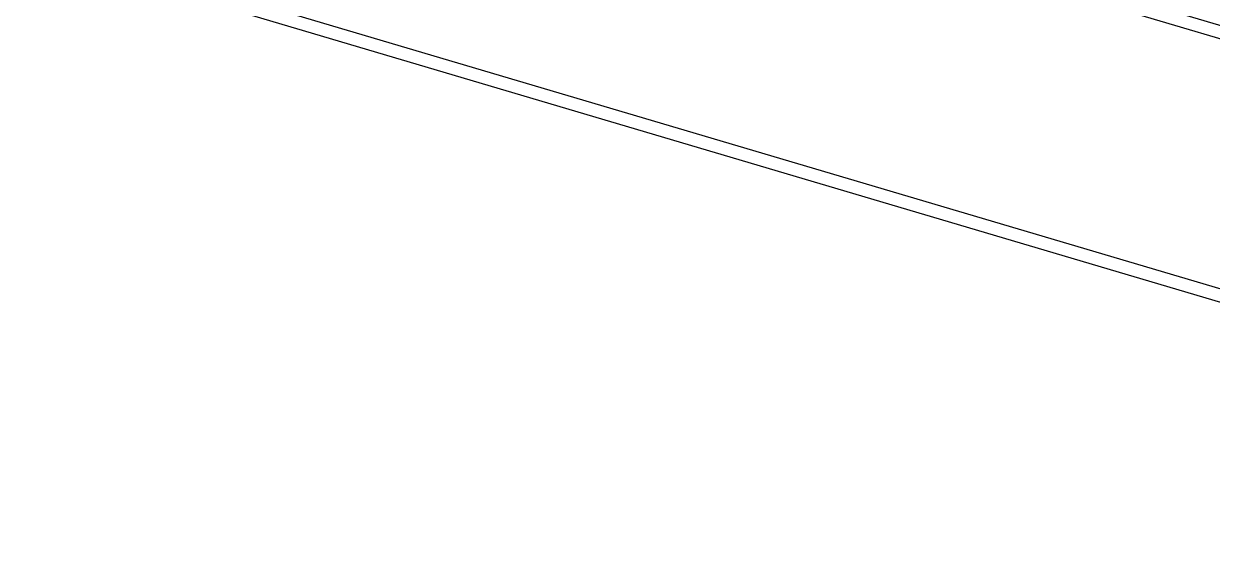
# Model space of a CAD drawing. Header units: millimetres. Extents: x 62878 to 70819, y -67946 to -61850.
# Drawn here: x 66668.5 to 66724.1, y -66944.3 to -66920 of the extents above; entities that cross this region are included whole.
import ezdxf

# ---------------------------------------------------------------- set-up
doc = ezdxf.new("R2010")
doc.units = ezdxf.units.MM
doc.layers.add('DOGRAMA', color=171, linetype='Continuous', lineweight=0)
doc.layers.add('DOĞRAMA-yeni', color=40, linetype='Continuous')

# ---------------------------------------------------------------- blocks, each defined once
blk = doc.blocks.new('SPANDREL 98')
at = {"layer": 'DOGRAMA', "lineweight": -2}
blk.add_line((46270.03, 27297.693), (46270.2, 27297.117), dxfattribs=at)
at = {"layer": 'DOĞRAMA-yeni', "color": 122, "lineweight": -2}
for p, q in [((46251.566, 27302.668), (46193.438, 27285.506)), ((46263.988, 27295.909), (46251.566, 27302.668)), ((46251.497, 27302.023), (46193.847, 27285.001)), ((46263.92, 27295.264), (46251.497, 27302.023)), ((46270.03, 27297.693), (46263.988, 27295.909)), ((46270.03, 27297.693), (46270.2, 27297.118)), ((46270.2, 27297.118), (46263.92, 27295.264)), ((46272.919, 27296.669), (46178.747, 27268.831)), ((46272.919, 27296.669), (46273.06, 27296.19)), ((46273.06, 27296.19), (46272.993, 27296.066)), ((46272.993, 27296.066), (46179.013, 27268.284)), ((46193.438, 27285.506), (46186.658, 27273.044)), ((46193.847, 27285.001), (46187.066, 27272.539)), ((46180.616, 27271.26), (46186.658, 27273.044)), ((46180.786, 27270.685), (46187.066, 27272.539)), ((46180.786, 27270.685), (46180.623, 27271.237)), ((46178.747, 27268.831), (46178.889, 27268.352)), ((46178.889, 27268.352), (46179.013, 27268.284))]:
    blk.add_line(p, q, dxfattribs=at)
for points in [[(46270.534, 27295.986), (46269.431, 27295.661), (46269.103, 27296.773), (46270.206, 27297.099)], [(46270.41, 27296.054), (46269.499, 27295.785), (46269.227, 27296.706), (46270.138, 27296.975)], [(46181.127, 27269.529), (46182.134, 27269.827), (46181.805, 27270.939), (46180.798, 27270.642)], [(46181.194, 27269.654), (46182.01, 27269.894), (46181.738, 27270.815), (46180.922, 27270.574)]]:
    blk.add_lwpolyline(points, close=True, dxfattribs=at)

msp = doc.modelspace()

# ---------------------------------------------------------------- block references
at = {"layer": 'DOĞRAMA-yeni', "xscale": -1, "rotation": 359.9612925110064}
msp.add_blockref('SPANDREL 98', (112923.15, -94243.81), dxfattribs=at)

doc.saveas('drawing.dxf')
